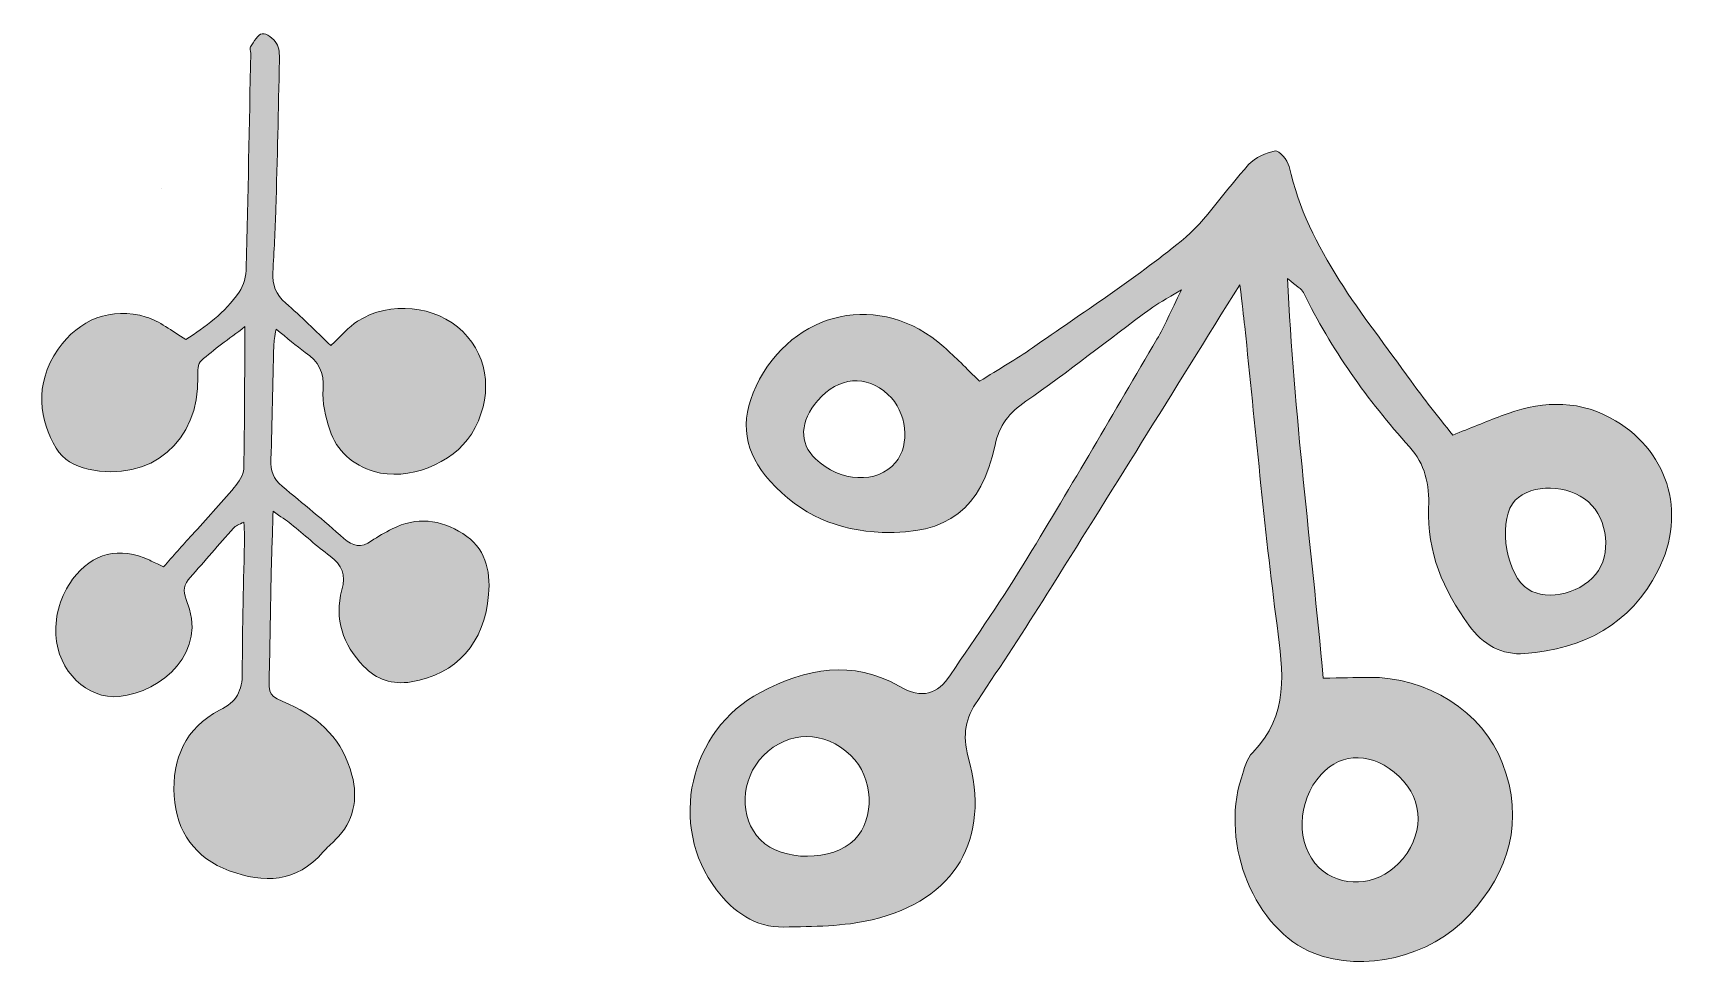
# Model space of a CAD drawing. Header units: inches. Extents: x 73 to 1007, y -1004 to -77.
# Drawn here: x 470.8 to 735.5, y -1003.8 to -853.4 of the extents above; entities that cross this region are included whole.
import ezdxf

# ---------------------------------------------------------------- set-up
doc = ezdxf.new("R2010")
doc.units = ezdxf.units.IN
doc.header["$MEASUREMENT"] = 0
doc.layers.add('Layer 1', color=7, linetype='Continuous')

# ---------------------------------------------------------------- blocks, each defined once
blk = doc.blocks.new('block 3')
at = {"layer": 'Layer 1', "true_color": 0xffffff}
h = blk.add_hatch(color=7, dxfattribs=at)
h.dxf.hatch_style = 2
edge = h.paths.add_edge_path()
edge.add_spline(control_points=[(518.45, -903.42), (520.15, -901.85), (521.28, -900.46), (522.71, -899.53), (527.83, -896.19), (535.29, -896.99), (539.57, -901.18), (543.87, -905.37), (544.41, -911.96), (540.92, -917.58), (537.98, -922.32), (530.69, -925.15), (525.39, -923.56), (521.94, -922.51), (519.4, -920.29), (518.26, -916.88), (517.57, -914.81), (517.02, -912.51), (517.21, -910.39), (517.44, -907.65), (516.43, -905.98), (514.36, -904.52), (512.86, -903.47), (511.49, -902.23), (509.68, -900.77), (509.51, -901.98), (509.34, -902.71), (509.32, -903.44), (509.16, -909.5), (509.07, -915.57), (508.86, -921.63), (508.79, -923.42), (509.24, -924.76), (510.65, -925.92), (514, -928.64), (517.3, -931.43), (520.54, -934.28), (521.99, -935.55), (523.31, -935.79), (524.93, -934.67), (525.98, -933.95), (527.11, -933.32), (528.25, -932.74), (532.16, -930.74), (535.97, -931.22), (539.56, -933.49), (543.12, -935.74), (544.03, -939.27), (543.69, -943.24), (543.04, -951.01), (538.55, -955.98), (531.3, -957.2), (528.25, -957.71), (525.77, -956.84), (523.68, -954.69), (520.36, -951.25), (518.96, -947.17), (520.22, -942.49), (520.87, -940.09), (520.28, -938.51), (518.32, -937.08), (516.16, -935.49), (514.18, -933.66), (512.1, -931.97), (511.31, -931.33), (510.45, -930.8), (509.21, -929.92), (509.1, -933.57), (508.98, -936.69), (508.91, -939.82), (508.79, -945.19), (508.73, -950.56), (508.6, -955.92), (508.52, -959.4), (508.49, -959.37), (511.72, -960.78), (516.81, -963.02), (520.4, -966.64), (521.82, -972.12), (522.83, -976.01), (522.13, -979.52), (519.2, -982.44), (518.54, -983.1), (517.82, -983.7), (517.21, -984.41), (512.99, -989.37), (507.7, -989.43), (502.19, -987.41), (496.74, -985.41), (493.7, -981.15), (493.38, -975.44), (493.06, -969.59), (495.13, -964.48), (500.65, -961.75), (503.42, -960.37), (504.27, -958.61), (504.28, -955.75), (504.28, -948.4), (504.51, -941.05), (504.63, -933.7), (504.64, -933.15), (504.57, -932.6), (504.51, -931.64), (503.76, -932.08), (503.2, -932.25), (502.87, -932.62), (500.54, -935.23), (498.26, -937.89), (495.94, -940.51), (494.99, -941.57), (494.69, -942.65), (495.3, -944.02), (498.97, -952.36), (491.33, -958.87), (484.6, -959.55), (479.46, -960.06), (474.73, -955.44), (474.47, -949.67), (474.33, -946.45), (475.19, -943.41), (477.14, -940.8), (480.33, -936.52), (484.62, -935.5), (489.48, -937.76), (490.11, -938.06), (490.74, -938.34), (491.69, -938.78), (493.17, -937.13), (494.71, -935.41), (496.24, -933.7), (498.5, -931.18), (500.81, -928.7), (502.99, -926.11), (503.7, -925.27), (504.49, -924.13), (504.51, -923.11), (504.67, -915.81), (504.65, -908.5), (504.69, -900.39), (502, -902.45), (499.74, -904.02), (497.7, -905.83), (497.17, -906.3), (497.12, -907.52), (497.15, -908.39), (497.51, -918.7), (489.57, -925.41), (479.6, -923.18), (477.45, -922.7), (475.61, -921.69), (474.49, -919.8), (471.95, -915.48), (470.81, -909.76), (474.82, -903.99), (478.12, -899.24), (483.32, -897.15), (488.91, -898.85), (491.05, -899.49), (492.91, -901.07), (495.27, -902.44), (498.3, -900.46), (501.53, -898.19), (503.78, -894.87), (504.52, -893.78), (504.87, -892.26), (504.91, -890.92), (505.21, -879.5), (505.4, -868.07), (505.62, -856.64), (505.62, -856.29), (505.43, -855.84), (505.59, -855.61), (506.15, -854.83), (506.76, -853.62), (507.47, -853.53), (508.18, -853.44), (509.28, -854.34), (509.77, -855.09), (510.23, -855.79), (510.23, -856.88), (510.21, -857.79), (510.06, -865.72), (509.88, -873.65), (509.65, -881.58), (509.56, -884.96), (509.34, -888.34), (509.16, -891.72), (509.06, -893.7), (509.64, -895.28), (511.23, -896.63), (513.69, -898.73), (515.96, -901.05), (518.45, -903.42)], knot_values=[0, 0, 0, 0, 1, 1, 1, 2, 2, 2, 3, 3, 3, 4, 4, 4, 5, 5, 5, 6, 6, 6, 7, 7, 7, 8, 8, 8, 9, 9, 9, 10, 10, 10, 11, 11, 11, 12, 12, 12, 13, 13, 13, 14, 14, 14, 15, 15, 15, 16, 16, 16, 17, 17, 17, 18, 18, 18, 19, 19, 19, 20, 20, 20, 21, 21, 21, 22, 22, 22, 23, 23, 23, 24, 24, 24, 25, 25, 25, 26, 26, 26, 27, 27, 27, 28, 28, 28, 29, 29, 29, 30, 30, 30, 31, 31, 31, 32, 32, 32, 33, 33, 33, 34, 34, 34, 35, 35, 35, 36, 36, 36, 37, 37, 37, 38, 38, 38, 39, 39, 39, 40, 40, 40, 41, 41, 41, 42, 42, 42, 43, 43, 43, 44, 44, 44, 45, 45, 45, 46, 46, 46, 47, 47, 47, 48, 48, 48, 49, 49, 49, 50, 50, 50, 51, 51, 51, 52, 52, 52, 53, 53, 53, 54, 54, 54, 55, 55, 55, 56, 56, 56, 57, 57, 57, 58, 58, 58, 59, 59, 59, 60, 60, 60, 61, 61, 61, 62, 62, 62, 63, 63, 63, 64, 64, 64, 64], degree=3, periodic=1)
h = blk.add_hatch(color=7, dxfattribs=at)
h.dxf.hatch_style = 2
edge = h.paths.add_edge_path()
edge.add_spline(control_points=[(663.86, -893.68), (653.06, -911.01), (643.06, -927.12), (633, -943.17), (629.41, -948.9), (625.7, -954.55), (621.93, -960.16), (620.01, -963.01), (619.41, -965.63), (620.42, -969.24), (624.09, -982.36), (618.36, -992.07), (605.04, -995.25), (600.49, -996.34), (595.63, -996.32), (590.9, -996.42), (586.3, -996.52), (582.87, -994), (580.15, -990.45), (572.3, -980.2), (575.76, -964.87), (587.16, -958.89), (594.45, -955.06), (601.91, -953.59), (609.35, -957.89), (613.09, -960.04), (615.46, -959.22), (617.57, -956.09), (621.76, -949.86), (626.04, -943.68), (629.94, -937.28), (636.96, -925.74), (643.77, -914.05), (650.6, -902.4), (651.81, -900.33), (652.74, -898.11), (654.53, -894.48), (651.92, -896.07), (650.64, -896.72), (649.5, -897.57), (642.87, -902.49), (636.39, -907.62), (629.61, -912.33), (626.95, -914.18), (625.38, -916.11), (624.7, -919.35), (622.53, -929.59), (617.12, -933.65), (606.66, -933.29), (599.57, -933.05), (593.51, -930.45), (588.72, -925.12), (584.62, -920.56), (583.73, -915.62), (586.47, -909.91), (592.33, -897.68), (606.4, -894.65), (616.52, -903.62), (618.36, -905.25), (620.07, -907.03), (622.23, -909.13), (625.33, -907.18), (628.09, -905.6), (630.69, -903.78), (638.69, -898.18), (646.9, -892.84), (654.47, -886.7), (658.63, -883.33), (661.57, -878.47), (665.27, -874.47), (666.31, -873.34), (668.01, -872.56), (669.53, -872.27), (670.12, -872.16), (671.52, -873.77), (671.75, -874.78), (674.76, -888.22), (683.58, -898.33), (691.25, -909.1), (693.26, -911.92), (695.48, -914.6), (697.91, -917.74), (700.67, -916.64), (703.16, -915.63), (705.67, -914.66), (711.52, -912.4), (717.4, -911.9), (723.11, -914.96), (732.22, -919.83), (735.54, -930.02), (730.75, -939.44), (726.4, -947.99), (718.77, -951.97), (709.45, -952.68), (705.78, -952.96), (702.76, -951.29), (700.49, -948.15), (696.4, -942.51), (693.78, -936.38), (694.06, -929.34), (694.21, -925.63), (693.49, -922.39), (691, -919.62), (684.27, -912.12), (678.48, -904), (674.03, -894.94), (673.74, -894.33), (672.97, -893.96), (671.49, -892.67), (672.54, -914.51), (675.24, -935.24), (677.2, -956.62), (680.1, -956.56), (682.27, -956.51), (684.44, -956.48), (693.78, -956.39), (702.69, -961.9), (705.89, -970.25), (709.38, -979.39), (706.99, -987.54), (700.53, -994.51), (694.27, -1001.28), (683.62, -1003.75), (675.68, -1000.61), (666.32, -996.91), (660.67, -983.26), (664.1, -972.56), (664.56, -971.14), (664.94, -969.48), (665.92, -968.48), (671.8, -962.52), (670.77, -955.56), (669.81, -948.17), (667.73, -932.27), (666.33, -916.29), (664.64, -900.35), (664.46, -898.63), (664.24, -896.92), (663.86, -893.68)], knot_values=[0, 0, 0, 0, 1, 1, 1, 2, 2, 2, 3, 3, 3, 4, 4, 4, 5, 5, 5, 6, 6, 6, 7, 7, 7, 8, 8, 8, 9, 9, 9, 10, 10, 10, 11, 11, 11, 12, 12, 12, 13, 13, 13, 14, 14, 14, 15, 15, 15, 16, 16, 16, 17, 17, 17, 18, 18, 18, 19, 19, 19, 20, 20, 20, 21, 21, 21, 22, 22, 22, 23, 23, 23, 24, 24, 24, 25, 25, 25, 26, 26, 26, 27, 27, 27, 28, 28, 28, 29, 29, 29, 30, 30, 30, 31, 31, 31, 32, 32, 32, 33, 33, 33, 34, 34, 34, 35, 35, 35, 36, 36, 36, 37, 37, 37, 38, 38, 38, 39, 39, 39, 40, 40, 40, 41, 41, 41, 42, 42, 42, 43, 43, 43, 44, 44, 44, 45, 45, 45, 46, 46, 46, 46], degree=3, periodic=1)
edge = h.paths.add_edge_path()
edge.add_spline(control_points=[(587.65, -968.99), (583.91, -972.82), (583.69, -978.91), (587.17, -982.48), (590.59, -985.98), (598.74, -985.97), (602.24, -982.45), (605.55, -979.11), (605.26, -972.41), (601.65, -968.97), (597.43, -964.95), (591.6, -964.96), (587.65, -968.99)], knot_values=[0, 0, 0, 0, 1, 1, 1, 2, 2, 2, 3, 3, 3, 4, 4, 4, 4], degree=3, periodic=1)
edge = h.paths.add_edge_path()
edge.add_spline(control_points=[(689.34, -972.34), (685.17, -968.44), (680.27, -968.31), (676.86, -972.03), (672.93, -976.31), (672.78, -983.3), (676.54, -986.93), (679.97, -990.22), (685.7, -989.92), (689.25, -986.26), (693.39, -981.97), (693.43, -976.18), (689.34, -972.34)], knot_values=[0, 0, 0, 0, 1, 1, 1, 2, 2, 2, 3, 3, 3, 4, 4, 4, 4], degree=3, periodic=1)
edge = h.paths.add_edge_path()
edge.add_spline(control_points=[(709.42, -941.97), (712.18, -944.41), (718.03, -943.4), (720.8, -940), (723.34, -936.89), (722.77, -931.22), (719.62, -928.42), (716.46, -925.6), (710.51, -925.47), (707.91, -928.16), (705.25, -930.91), (706.14, -939.07), (709.42, -941.97)], knot_values=[0, 0, 0, 0, 1, 1, 1, 2, 2, 2, 3, 3, 3, 4, 4, 4, 4], degree=3, periodic=1)
edge = h.paths.add_edge_path()
edge.add_spline(control_points=[(607.57, -911.22), (604.1, -907.99), (599.65, -908.38), (596.35, -912.19), (593.46, -915.53), (593.32, -918.99), (595.97, -921.53), (599.91, -925.3), (605.91, -925.58), (608.77, -922.14), (611.19, -919.23), (610.62, -914.05), (607.57, -911.22)], knot_values=[0, 0, 0, 0, 1, 1, 1, 2, 2, 2, 3, 3, 3, 4, 4, 4, 4], degree=3, periodic=1)
at = {"layer": 'Layer 1', "lineweight": 0}
for points, knots in [([(518.45, -903.42), (520.15, -901.85), (521.28, -900.46), (522.71, -899.53), (527.83, -896.19), (535.29, -896.99), (539.57, -901.18), (543.87, -905.37), (544.41, -911.96), (540.92, -917.58), (537.98, -922.32), (530.69, -925.15), (525.39, -923.56), (521.94, -922.51), (519.4, -920.29), (518.26, -916.88), (517.57, -914.81), (517.02, -912.51), (517.21, -910.39), (517.44, -907.65), (516.43, -905.98), (514.36, -904.52), (512.86, -903.47), (511.49, -902.23), (509.68, -900.77), (509.51, -901.98), (509.34, -902.71), (509.32, -903.44), (509.16, -909.5), (509.07, -915.57), (508.86, -921.63), (508.79, -923.42), (509.24, -924.76), (510.65, -925.92), (514, -928.64), (517.3, -931.43), (520.54, -934.28), (521.99, -935.55), (523.31, -935.79), (524.93, -934.67), (525.98, -933.95), (527.11, -933.32), (528.25, -932.74), (532.16, -930.74), (535.97, -931.22), (539.56, -933.49), (543.12, -935.74), (544.03, -939.27), (543.69, -943.24), (543.04, -951.01), (538.55, -955.98), (531.3, -957.2), (528.25, -957.71), (525.77, -956.84), (523.68, -954.69), (520.36, -951.25), (518.96, -947.17), (520.22, -942.49), (520.87, -940.09), (520.28, -938.51), (518.32, -937.08), (516.16, -935.49), (514.18, -933.66), (512.1, -931.97), (511.31, -931.33), (510.45, -930.8), (509.21, -929.92), (509.1, -933.57), (508.98, -936.69), (508.91, -939.82), (508.79, -945.19), (508.73, -950.56), (508.6, -955.92), (508.52, -959.4), (508.49, -959.37), (511.72, -960.78), (516.81, -963.02), (520.4, -966.64), (521.82, -972.12), (522.83, -976.01), (522.13, -979.52), (519.2, -982.44), (518.54, -983.1), (517.82, -983.7), (517.21, -984.41), (512.99, -989.37), (507.7, -989.43), (502.19, -987.41), (496.74, -985.41), (493.7, -981.15), (493.38, -975.44), (493.06, -969.59), (495.13, -964.48), (500.65, -961.75), (503.42, -960.37), (504.27, -958.61), (504.28, -955.75), (504.28, -948.4), (504.51, -941.05), (504.63, -933.7), (504.64, -933.15), (504.57, -932.6), (504.51, -931.64), (503.76, -932.08), (503.2, -932.25), (502.87, -932.62), (500.54, -935.23), (498.26, -937.89), (495.94, -940.51), (494.99, -941.57), (494.69, -942.65), (495.3, -944.02), (498.97, -952.36), (491.33, -958.87), (484.6, -959.55), (479.46, -960.06), (474.73, -955.44), (474.47, -949.67), (474.33, -946.45), (475.19, -943.41), (477.14, -940.8), (480.33, -936.52), (484.62, -935.5), (489.48, -937.76), (490.11, -938.06), (490.74, -938.34), (491.69, -938.78), (493.17, -937.13), (494.71, -935.41), (496.24, -933.7), (498.5, -931.18), (500.81, -928.7), (502.99, -926.11), (503.7, -925.27), (504.49, -924.13), (504.51, -923.11), (504.67, -915.81), (504.65, -908.5), (504.69, -900.39), (502, -902.45), (499.74, -904.02), (497.7, -905.83), (497.17, -906.3), (497.12, -907.52), (497.15, -908.39), (497.51, -918.7), (489.57, -925.41), (479.6, -923.18), (477.45, -922.7), (475.61, -921.69), (474.49, -919.8), (471.95, -915.48), (470.81, -909.76), (474.82, -903.99), (478.12, -899.24), (483.32, -897.15), (488.91, -898.85), (491.05, -899.49), (492.91, -901.07), (495.27, -902.44), (498.3, -900.46), (501.53, -898.19), (503.78, -894.87), (504.52, -893.78), (504.87, -892.26), (504.91, -890.92), (505.21, -879.5), (505.4, -868.07), (505.62, -856.64), (505.62, -856.29), (505.43, -855.84), (505.59, -855.61), (506.15, -854.83), (506.76, -853.62), (507.47, -853.53), (508.18, -853.44), (509.28, -854.34), (509.77, -855.09), (510.23, -855.79), (510.23, -856.88), (510.21, -857.79), (510.06, -865.72), (509.88, -873.65), (509.65, -881.58), (509.56, -884.96), (509.34, -888.34), (509.16, -891.72), (509.06, -893.7), (509.64, -895.28), (511.23, -896.63), (513.69, -898.73), (515.96, -901.05), (518.45, -903.42)], [0, 0, 0, 0, 1, 1, 1, 2, 2, 2, 3, 3, 3, 4, 4, 4, 5, 5, 5, 6, 6, 6, 7, 7, 7, 8, 8, 8, 9, 9, 9, 10, 10, 10, 11, 11, 11, 12, 12, 12, 13, 13, 13, 14, 14, 14, 15, 15, 15, 16, 16, 16, 17, 17, 17, 18, 18, 18, 19, 19, 19, 20, 20, 20, 21, 21, 21, 22, 22, 22, 23, 23, 23, 24, 24, 24, 25, 25, 25, 26, 26, 26, 27, 27, 27, 28, 28, 28, 29, 29, 29, 30, 30, 30, 31, 31, 31, 32, 32, 32, 33, 33, 33, 34, 34, 34, 35, 35, 35, 36, 36, 36, 37, 37, 37, 38, 38, 38, 39, 39, 39, 40, 40, 40, 41, 41, 41, 42, 42, 42, 43, 43, 43, 44, 44, 44, 45, 45, 45, 46, 46, 46, 47, 47, 47, 48, 48, 48, 49, 49, 49, 50, 50, 50, 51, 51, 51, 52, 52, 52, 53, 53, 53, 54, 54, 54, 55, 55, 55, 56, 56, 56, 57, 57, 57, 58, 58, 58, 59, 59, 59, 60, 60, 60, 61, 61, 61, 62, 62, 62, 63, 63, 63, 64, 64, 64, 64]), ([(663.86, -893.68), (653.06, -911.01), (643.06, -927.12), (633, -943.17), (629.41, -948.9), (625.7, -954.55), (621.93, -960.16), (620.01, -963.01), (619.41, -965.63), (620.42, -969.24), (624.09, -982.36), (618.36, -992.07), (605.04, -995.25), (600.49, -996.34), (595.63, -996.32), (590.9, -996.42), (586.3, -996.52), (582.87, -994), (580.15, -990.45), (572.3, -980.2), (575.76, -964.87), (587.16, -958.89), (594.45, -955.06), (601.91, -953.59), (609.35, -957.89), (613.09, -960.04), (615.46, -959.22), (617.57, -956.09), (621.76, -949.86), (626.04, -943.68), (629.94, -937.28), (636.96, -925.74), (643.77, -914.05), (650.6, -902.4), (651.81, -900.33), (652.74, -898.11), (654.53, -894.48), (651.92, -896.07), (650.64, -896.72), (649.5, -897.57), (642.87, -902.49), (636.39, -907.62), (629.61, -912.33), (626.95, -914.18), (625.38, -916.11), (624.7, -919.35), (622.53, -929.59), (617.12, -933.65), (606.66, -933.29), (599.57, -933.05), (593.51, -930.45), (588.72, -925.12), (584.62, -920.56), (583.73, -915.62), (586.47, -909.91), (592.33, -897.68), (606.4, -894.65), (616.52, -903.62), (618.36, -905.25), (620.07, -907.03), (622.23, -909.13), (625.33, -907.18), (628.09, -905.6), (630.69, -903.78), (638.69, -898.18), (646.9, -892.84), (654.47, -886.7), (658.63, -883.33), (661.57, -878.47), (665.27, -874.47), (666.31, -873.34), (668.01, -872.56), (669.53, -872.27), (670.12, -872.16), (671.52, -873.77), (671.75, -874.78), (674.76, -888.22), (683.58, -898.33), (691.25, -909.1), (693.26, -911.92), (695.48, -914.6), (697.91, -917.74), (700.67, -916.64), (703.16, -915.63), (705.67, -914.66), (711.52, -912.4), (717.4, -911.9), (723.11, -914.96), (732.22, -919.83), (735.54, -930.02), (730.75, -939.44), (726.4, -947.99), (718.77, -951.97), (709.45, -952.68), (705.78, -952.96), (702.76, -951.29), (700.49, -948.15), (696.4, -942.51), (693.78, -936.38), (694.06, -929.34), (694.21, -925.63), (693.49, -922.39), (691, -919.62), (684.27, -912.12), (678.48, -904), (674.03, -894.94), (673.74, -894.33), (672.97, -893.96), (671.49, -892.67), (672.54, -914.51), (675.24, -935.24), (677.2, -956.62), (680.1, -956.56), (682.27, -956.51), (684.44, -956.48), (693.78, -956.39), (702.69, -961.9), (705.89, -970.25), (709.38, -979.39), (706.99, -987.54), (700.53, -994.51), (694.27, -1001.28), (683.62, -1003.75), (675.68, -1000.61), (666.32, -996.91), (660.67, -983.26), (664.1, -972.56), (664.56, -971.14), (664.94, -969.48), (665.92, -968.48), (671.8, -962.52), (670.77, -955.56), (669.81, -948.17), (667.73, -932.27), (666.33, -916.29), (664.64, -900.35), (664.46, -898.63), (664.24, -896.92), (663.86, -893.68)], [0, 0, 0, 0, 1, 1, 1, 2, 2, 2, 3, 3, 3, 4, 4, 4, 5, 5, 5, 6, 6, 6, 7, 7, 7, 8, 8, 8, 9, 9, 9, 10, 10, 10, 11, 11, 11, 12, 12, 12, 13, 13, 13, 14, 14, 14, 15, 15, 15, 16, 16, 16, 17, 17, 17, 18, 18, 18, 19, 19, 19, 20, 20, 20, 21, 21, 21, 22, 22, 22, 23, 23, 23, 24, 24, 24, 25, 25, 25, 26, 26, 26, 27, 27, 27, 28, 28, 28, 29, 29, 29, 30, 30, 30, 31, 31, 31, 32, 32, 32, 33, 33, 33, 34, 34, 34, 35, 35, 35, 36, 36, 36, 37, 37, 37, 38, 38, 38, 39, 39, 39, 40, 40, 40, 41, 41, 41, 42, 42, 42, 43, 43, 43, 44, 44, 44, 45, 45, 45, 46, 46, 46, 46]), ([(607.57, -911.22), (604.1, -907.99), (599.65, -908.38), (596.35, -912.19), (593.46, -915.53), (593.32, -918.99), (595.97, -921.53), (599.91, -925.3), (605.91, -925.58), (608.77, -922.14), (611.19, -919.23), (610.62, -914.05), (607.57, -911.22)], [0, 0, 0, 0, 1, 1, 1, 2, 2, 2, 3, 3, 3, 4, 4, 4, 4]), ([(709.42, -941.97), (712.18, -944.41), (718.03, -943.4), (720.8, -940), (723.34, -936.89), (722.77, -931.22), (719.62, -928.42), (716.46, -925.6), (710.51, -925.47), (707.91, -928.16), (705.25, -930.91), (706.14, -939.07), (709.42, -941.97)], [0, 0, 0, 0, 1, 1, 1, 2, 2, 2, 3, 3, 3, 4, 4, 4, 4]), ([(587.65, -968.99), (583.91, -972.82), (583.69, -978.91), (587.17, -982.48), (590.59, -985.98), (598.74, -985.97), (602.24, -982.45), (605.55, -979.11), (605.26, -972.41), (601.65, -968.97), (597.43, -964.95), (591.6, -964.96), (587.65, -968.99)], [0, 0, 0, 0, 1, 1, 1, 2, 2, 2, 3, 3, 3, 4, 4, 4, 4]), ([(689.34, -972.34), (685.17, -968.44), (680.27, -968.31), (676.86, -972.03), (672.93, -976.31), (672.78, -983.3), (676.54, -986.93), (679.97, -990.22), (685.7, -989.92), (689.25, -986.26), (693.39, -981.97), (693.43, -976.18), (689.34, -972.34)], [0, 0, 0, 0, 1, 1, 1, 2, 2, 2, 3, 3, 3, 4, 4, 4, 4])]:
    blk.add_open_spline(points, degree=3, knots=knots, dxfattribs=at)
blk = doc.blocks.new('block 11')
at = {"layer": 'Layer 1', "lineweight": 0}
blk.add_lwpolyline([(491.42, -878.31), (491.42, -878.31)], dxfattribs=at)

msp = doc.modelspace()

# ---------------------------------------------------------------- block references
at = {"layer": 'Layer 1'}
for name in ['block 3', 'block 11']:
    msp.add_blockref(name, (0, 0), dxfattribs=at)

doc.saveas('drawing.dxf')
